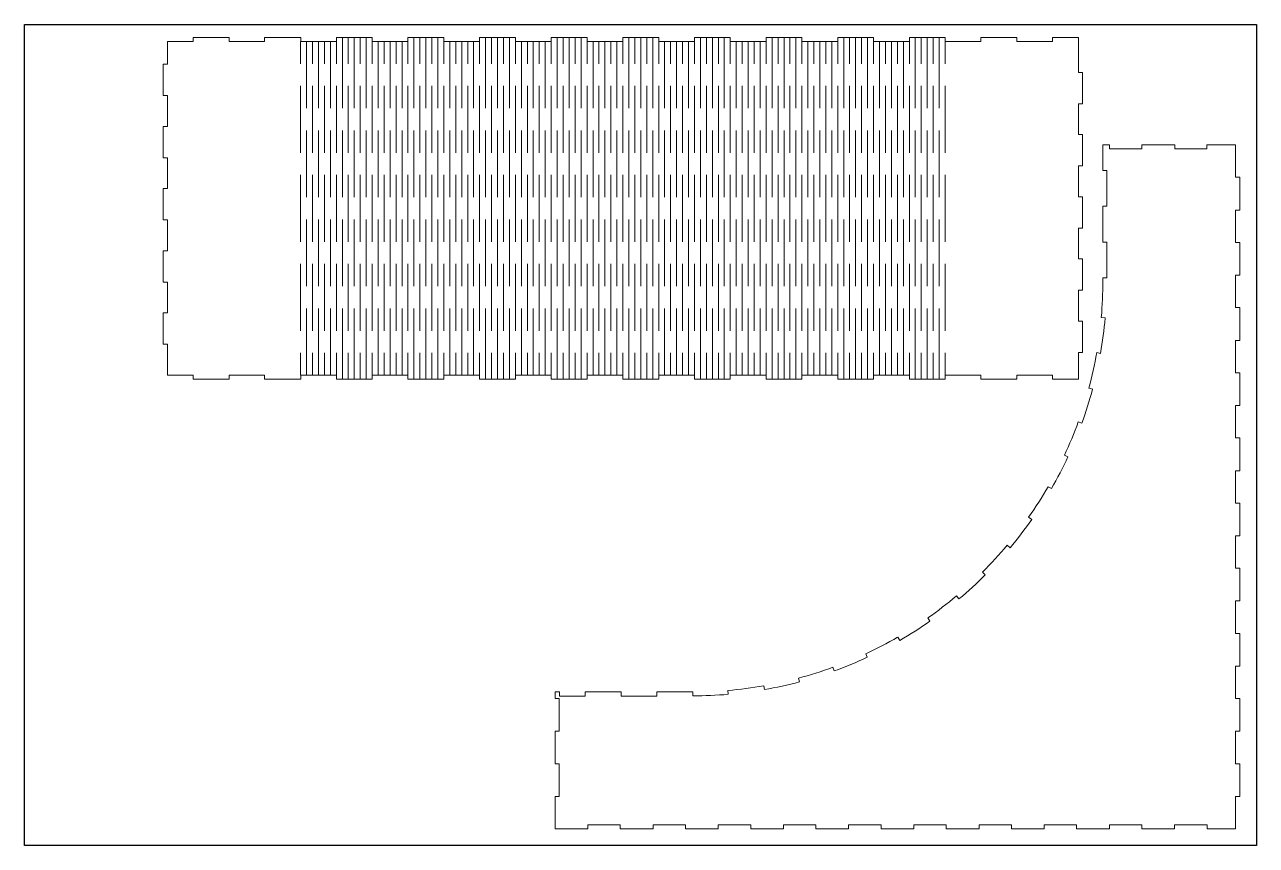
# Model space of a CAD drawing. Header units: millimetres. Extents: x -828 to 5071, y 1205 to 5492.
# Drawn here: x -828 to 72, y 2109 to 2709 of the extents above; entities that cross this region are included whole.
import ezdxf

# ---------------------------------------------------------------- set-up
doc = ezdxf.new("R2010")
doc.units = ezdxf.units.MM
doc.layers.get('0').update_dxf_attribs({"true_color": 0xe7f0ff})
doc.layers.add('Layer 1', color=7, linetype='Continuous')

msp = doc.modelspace()

# ---------------------------------------------------------------- linework, layer by layer
at = {"color": 5}
for p, q in [((-828.28, 2708.73), (71.72, 2708.73)), ((-828.28, 2108.73), (-828.28, 2708.73)), ((71.72, 2708.73), (71.72, 2108.73)), ((71.72, 2108.73), (-828.28, 2108.73))]:
    msp.add_line(p, q, dxfattribs=at)
at = {"layer": 'Layer 1', "color": 5, "lineweight": 5}
for p, q in [((-705.24, 2696.43), (-724.01, 2696.43)), ((-724.01, 2696.43), (-724.01, 2679.78)), ((-678.93, 2699.43), (-705.24, 2699.43)), ((-705.24, 2699.43), (-705.24, 2696.43)), ((-678.93, 2696.43), (-678.93, 2699.43)), ((-652.91, 2696.43), (-678.93, 2696.43)), ((-626.59, 2699.43), (-652.91, 2699.43)), ((-652.91, 2699.43), (-652.91, 2696.43)), ((-626.67, 2680.16), (-626.67, 2696.43)), ((-626.67, 2696.43), (-600.5, 2696.43)), ((-626.59, 2699.43), (-626.59, 2696.43)), ((-622.31, 2680.16), (-622.31, 2696.43)), ((-617.95, 2680.16), (-617.95, 2696.43)), ((-613.58, 2680.16), (-613.58, 2696.43)), ((-609.22, 2680.16), (-609.22, 2696.43)), ((-604.86, 2680.16), (-604.86, 2696.43)), ((-600.5, 2680.16), (-600.5, 2699.43)), ((-600.5, 2696.43), (-600.5, 2699.43)), ((-600.5, 2699.43), (-574.33, 2699.43)), ((-596.14, 2680.16), (-596.14, 2699.43)), ((-591.78, 2680.16), (-591.78, 2699.43)), ((-587.42, 2680.16), (-587.42, 2699.43)), ((-583.06, 2680.16), (-583.06, 2699.43)), ((-578.7, 2680.16), (-578.7, 2699.43)), ((-574.34, 2680.16), (-574.34, 2699.43)), ((-574.33, 2699.43), (-574.33, 2696.43)), ((-574.33, 2696.43), (-548.17, 2696.43)), ((-569.97, 2680.16), (-569.97, 2696.43)), ((-565.61, 2680.16), (-565.61, 2696.43)), ((-561.25, 2680.16), (-561.25, 2696.43)), ((-556.89, 2680.16), (-556.89, 2696.43)), ((-552.53, 2680.16), (-552.53, 2696.43)), ((-548.17, 2680.16), (-548.17, 2699.43)), ((-548.17, 2696.43), (-548.17, 2699.43)), ((-548.17, 2699.43), (-522, 2699.43)), ((-543.81, 2680.16), (-543.81, 2699.43)), ((-539.45, 2680.16), (-539.45, 2699.43)), ((-535.09, 2680.16), (-535.09, 2699.43)), ((-530.72, 2680.16), (-530.72, 2699.43)), ((-526.36, 2680.16), (-526.36, 2699.43)), ((-522, 2680.16), (-522, 2699.43)), ((-522, 2699.43), (-522, 2696.43)), ((-522, 2696.43), (-495.83, 2696.43)), ((-517.64, 2680.16), (-517.64, 2696.43)), ((-513.28, 2680.16), (-513.28, 2696.43)), ((-508.92, 2680.16), (-508.92, 2696.43)), ((-504.56, 2680.16), (-504.56, 2696.43)), ((-500.2, 2680.16), (-500.2, 2696.43)), ((-495.84, 2680.16), (-495.84, 2699.43)), ((-495.83, 2696.43), (-495.83, 2699.43)), ((-495.83, 2699.43), (-469.67, 2699.43)), ((-491.48, 2680.16), (-491.48, 2699.43)), ((-487.11, 2680.16), (-487.11, 2699.43)), ((-482.75, 2680.16), (-482.75, 2699.43)), ((-478.39, 2680.16), (-478.39, 2699.43)), ((-474.03, 2680.16), (-474.03, 2699.43)), ((-469.67, 2680.16), (-469.67, 2699.43)), ((-469.67, 2699.43), (-469.67, 2696.43)), ((-469.67, 2696.43), (-443.5, 2696.43)), ((-465.31, 2680.16), (-465.31, 2696.43)), ((-460.95, 2680.16), (-460.95, 2696.43)), ((-456.59, 2680.16), (-456.59, 2696.43)), ((-452.23, 2680.16), (-452.23, 2696.43)), ((-447.86, 2680.16), (-447.86, 2696.43)), ((-443.5, 2680.16), (-443.5, 2699.43)), ((-443.5, 2696.43), (-443.5, 2699.43)), ((-443.5, 2699.43), (-417.33, 2699.43)), ((-439.14, 2680.16), (-439.14, 2699.43)), ((-434.78, 2680.16), (-434.78, 2699.43)), ((-430.42, 2680.16), (-430.42, 2699.43)), ((-426.06, 2680.16), (-426.06, 2699.43)), ((-421.7, 2680.16), (-421.7, 2699.43)), ((-417.34, 2680.16), (-417.34, 2699.43)), ((-417.33, 2699.43), (-417.33, 2696.43)), ((-417.33, 2696.43), (-391.17, 2696.43)), ((-412.98, 2680.16), (-412.98, 2696.43)), ((-408.62, 2680.16), (-408.62, 2696.43)), ((-404.25, 2680.16), (-404.25, 2696.43)), ((-399.89, 2680.16), (-399.89, 2696.43)), ((-395.53, 2680.16), (-395.53, 2696.43)), ((-391.17, 2680.16), (-391.17, 2699.43)), ((-391.17, 2696.43), (-391.17, 2699.43)), ((-391.17, 2699.43), (-365, 2699.43)), ((-386.81, 2680.16), (-386.81, 2699.43)), ((-382.45, 2680.16), (-382.45, 2699.43)), ((-378.09, 2680.16), (-378.09, 2699.43)), ((-373.73, 2680.16), (-373.73, 2699.43)), ((-369.37, 2680.16), (-369.37, 2699.43)), ((-365, 2680.16), (-365, 2699.43)), ((-365, 2699.43), (-365, 2696.43)), ((-365, 2696.43), (-338.83, 2696.43)), ((-360.64, 2680.16), (-360.64, 2696.43)), ((-356.28, 2680.16), (-356.28, 2696.43)), ((-351.92, 2680.16), (-351.92, 2696.43)), ((-347.56, 2680.16), (-347.56, 2696.43)), ((-343.2, 2680.16), (-343.2, 2696.43)), ((-338.84, 2680.16), (-338.84, 2699.43)), ((-338.83, 2696.43), (-338.83, 2699.43)), ((-338.83, 2699.43), (-312.67, 2699.43)), ((-334.48, 2680.16), (-334.48, 2699.43)), ((-330.12, 2680.16), (-330.12, 2699.43)), ((-325.76, 2680.16), (-325.76, 2699.43)), ((-321.39, 2680.16), (-321.39, 2699.43)), ((-317.03, 2680.16), (-317.03, 2699.43)), ((-312.67, 2680.16), (-312.67, 2699.43)), ((-312.67, 2699.43), (-312.67, 2696.43)), ((-312.67, 2696.43), (-286.5, 2696.43)), ((-308.31, 2680.16), (-308.31, 2696.43)), ((-303.95, 2680.16), (-303.95, 2696.43)), ((-299.59, 2680.16), (-299.59, 2696.43)), ((-295.23, 2680.16), (-295.23, 2696.43)), ((-290.87, 2680.16), (-290.87, 2696.43)), ((-286.51, 2680.16), (-286.51, 2699.43)), ((-286.5, 2696.43), (-286.5, 2699.43)), ((-286.5, 2699.43), (-260.33, 2699.43)), ((-282.14, 2680.16), (-282.14, 2699.43)), ((-277.78, 2680.16), (-277.78, 2699.43)), ((-273.42, 2680.16), (-273.42, 2699.43)), ((-269.06, 2680.16), (-269.06, 2699.43)), ((-264.7, 2680.16), (-264.7, 2699.43)), ((-260.34, 2680.16), (-260.34, 2699.43)), ((-260.33, 2699.43), (-260.33, 2696.43)), ((-260.33, 2696.43), (-234.17, 2696.43)), ((-255.98, 2680.16), (-255.98, 2696.43)), ((-251.62, 2680.16), (-251.62, 2696.43)), ((-247.26, 2680.16), (-247.26, 2696.43)), ((-242.9, 2680.16), (-242.9, 2696.43)), ((-238.53, 2680.16), (-238.53, 2696.43)), ((-234.17, 2680.16), (-234.17, 2699.43)), ((-234.17, 2696.43), (-234.17, 2699.43)), ((-234.17, 2699.43), (-208, 2699.43)), ((-229.81, 2680.16), (-229.81, 2699.43)), ((-225.45, 2680.16), (-225.45, 2699.43)), ((-221.09, 2680.16), (-221.09, 2699.43)), ((-216.73, 2680.16), (-216.73, 2699.43)), ((-212.37, 2680.16), (-212.37, 2699.43)), ((-208.01, 2680.16), (-208.01, 2699.43)), ((-208, 2699.43), (-208, 2696.43)), ((-208, 2696.43), (-181.83, 2696.43)), ((-203.65, 2680.16), (-203.65, 2696.43)), ((-199.28, 2680.16), (-199.28, 2696.43)), ((-194.92, 2680.16), (-194.92, 2696.43)), ((-190.56, 2680.16), (-190.56, 2696.43)), ((-186.2, 2680.16), (-186.2, 2696.43)), ((-181.84, 2680.16), (-181.84, 2699.43)), ((-181.83, 2696.43), (-181.83, 2699.43)), ((-181.83, 2699.43), (-155.67, 2699.43)), ((-177.48, 2680.16), (-177.48, 2699.43)), ((-173.12, 2680.16), (-173.12, 2699.43)), ((-168.76, 2680.16), (-168.76, 2699.43)), ((-164.4, 2680.16), (-164.4, 2699.43)), ((-160.04, 2680.16), (-160.04, 2699.43)), ((-155.67, 2680.16), (-155.67, 2699.43)), ((-155.67, 2699.43), (-155.67, 2696.43)), ((-155.67, 2680.16), (-155.67, 2699.43)), ((-155.67, 2696.43), (-129.58, 2696.43)), ((-155.6, 2680.16), (-155.6, 2699.43)), ((-129.58, 2699.43), (-103.33, 2699.43)), ((-103.26, 2699.43), (-129.58, 2699.43)), ((-129.58, 2696.43), (-129.58, 2699.43)), ((-103.26, 2699.43), (-103.26, 2696.43)), ((-103.26, 2696.43), (-77.24, 2696.43)), ((-58.33, 2699.43), (-77.24, 2699.43)), ((-77.24, 2696.43), (-77.24, 2699.43)), ((-58.33, 2673.78), (-58.33, 2699.43)), ((-58.33, 2699.43), (-58.33, 2699.43)), ((-58.33, 2699.43), (-58.33, 2699.43)), ((-727.01, 2679.78), (-727.01, 2656.9)), ((-724.01, 2679.78), (-727.01, 2679.78)), ((-622.31, 2647.63), (-622.31, 2680.16)), ((-613.58, 2647.63), (-613.58, 2680.16)), ((-604.86, 2647.63), (-604.86, 2680.16)), ((-596.14, 2647.63), (-596.14, 2680.16)), ((-587.42, 2647.63), (-587.42, 2680.16)), ((-578.7, 2647.63), (-578.7, 2680.16)), ((-569.97, 2647.63), (-569.97, 2680.16)), ((-561.25, 2647.63), (-561.25, 2680.16)), ((-552.53, 2647.63), (-552.53, 2680.16)), ((-543.81, 2647.63), (-543.81, 2680.16)), ((-535.09, 2647.63), (-535.09, 2680.16)), ((-526.36, 2647.63), (-526.36, 2680.16)), ((-517.64, 2647.63), (-517.64, 2680.16)), ((-508.92, 2647.63), (-508.92, 2680.16)), ((-500.2, 2647.63), (-500.2, 2680.16)), ((-491.48, 2647.63), (-491.48, 2680.16)), ((-482.75, 2647.63), (-482.75, 2680.16)), ((-474.03, 2647.63), (-474.03, 2680.16)), ((-465.31, 2647.63), (-465.31, 2680.16)), ((-456.59, 2647.63), (-456.59, 2680.16)), ((-447.86, 2647.63), (-447.86, 2680.16)), ((-439.14, 2647.63), (-439.14, 2680.16)), ((-430.42, 2647.63), (-430.42, 2680.16)), ((-421.7, 2647.63), (-421.7, 2680.16)), ((-412.98, 2647.63), (-412.98, 2680.16)), ((-404.25, 2647.63), (-404.25, 2680.16)), ((-395.53, 2647.63), (-395.53, 2680.16)), ((-386.81, 2647.63), (-386.81, 2680.16)), ((-378.09, 2647.63), (-378.09, 2680.16)), ((-369.37, 2647.63), (-369.37, 2680.16)), ((-360.64, 2647.63), (-360.64, 2680.16)), ((-351.92, 2647.63), (-351.92, 2680.16)), ((-343.2, 2647.63), (-343.2, 2680.16)), ((-334.48, 2647.63), (-334.48, 2680.16)), ((-325.76, 2647.63), (-325.76, 2680.16)), ((-317.03, 2647.63), (-317.03, 2680.16)), ((-308.31, 2647.63), (-308.31, 2680.16)), ((-299.59, 2647.63), (-299.59, 2680.16)), ((-290.87, 2647.63), (-290.87, 2680.16)), ((-282.14, 2647.63), (-282.14, 2680.16)), ((-273.42, 2647.63), (-273.42, 2680.16)), ((-264.7, 2647.63), (-264.7, 2680.16)), ((-255.98, 2647.63), (-255.98, 2680.16)), ((-247.26, 2647.63), (-247.26, 2680.16)), ((-238.53, 2647.63), (-238.53, 2680.16)), ((-229.81, 2647.63), (-229.81, 2680.16)), ((-221.09, 2647.63), (-221.09, 2680.16)), ((-212.37, 2647.63), (-212.37, 2680.16)), ((-203.65, 2647.63), (-203.65, 2680.16)), ((-194.92, 2647.63), (-194.92, 2680.16)), ((-186.2, 2647.63), (-186.2, 2680.16)), ((-177.48, 2647.63), (-177.48, 2680.16)), ((-168.76, 2647.63), (-168.76, 2680.16)), ((-160.04, 2647.63), (-160.04, 2680.16)), ((-55.33, 2673.78), (-58.33, 2673.78)), ((-55.33, 2650.9), (-55.33, 2673.78)), ((-727.01, 2656.9), (-724.01, 2656.9)), ((-724.01, 2656.9), (-724.01, 2634.32)), ((-626.67, 2647.63), (-626.67, 2663.9)), ((-617.95, 2647.63), (-617.95, 2663.9)), ((-609.22, 2647.63), (-609.22, 2663.9)), ((-600.5, 2647.63), (-600.5, 2663.9)), ((-591.78, 2647.63), (-591.78, 2663.9)), ((-583.06, 2647.63), (-583.06, 2663.9)), ((-574.34, 2647.63), (-574.34, 2663.9)), ((-565.61, 2647.63), (-565.61, 2663.9)), ((-556.89, 2647.63), (-556.89, 2663.9)), ((-548.17, 2647.63), (-548.17, 2663.9)), ((-539.45, 2647.63), (-539.45, 2663.9)), ((-530.72, 2647.63), (-530.72, 2663.9)), ((-522, 2647.63), (-522, 2663.9)), ((-513.28, 2647.63), (-513.28, 2663.9)), ((-504.56, 2647.63), (-504.56, 2663.9)), ((-495.84, 2647.63), (-495.84, 2663.9)), ((-487.11, 2647.63), (-487.11, 2663.9)), ((-478.39, 2647.63), (-478.39, 2663.9)), ((-469.67, 2647.63), (-469.67, 2663.9)), ((-460.95, 2647.63), (-460.95, 2663.9)), ((-452.23, 2647.63), (-452.23, 2663.9)), ((-443.5, 2647.63), (-443.5, 2663.9)), ((-434.78, 2647.63), (-434.78, 2663.9)), ((-426.06, 2647.63), (-426.06, 2663.9)), ((-417.34, 2647.63), (-417.34, 2663.9)), ((-408.62, 2647.63), (-408.62, 2663.9)), ((-399.89, 2647.63), (-399.89, 2663.9)), ((-391.17, 2647.63), (-391.17, 2663.9)), ((-382.45, 2647.63), (-382.45, 2663.9)), ((-373.73, 2647.63), (-373.73, 2663.9)), ((-365, 2647.63), (-365, 2663.9)), ((-356.28, 2647.63), (-356.28, 2663.9)), ((-347.56, 2647.63), (-347.56, 2663.9)), ((-338.84, 2647.63), (-338.84, 2663.9)), ((-330.12, 2647.63), (-330.12, 2663.9)), ((-321.39, 2647.63), (-321.39, 2663.9)), ((-312.67, 2647.63), (-312.67, 2663.9)), ((-303.95, 2647.63), (-303.95, 2663.9)), ((-295.23, 2647.63), (-295.23, 2663.9)), ((-286.51, 2647.63), (-286.51, 2663.9)), ((-277.78, 2647.63), (-277.78, 2663.9)), ((-269.06, 2647.63), (-269.06, 2663.9)), ((-260.34, 2647.63), (-260.34, 2663.9)), ((-251.62, 2647.63), (-251.62, 2663.9)), ((-242.9, 2647.63), (-242.9, 2663.9)), ((-234.17, 2647.63), (-234.17, 2663.9)), ((-225.45, 2647.63), (-225.45, 2663.9)), ((-216.73, 2647.63), (-216.73, 2663.9)), ((-208.01, 2647.63), (-208.01, 2663.9)), ((-199.28, 2647.63), (-199.28, 2663.9)), ((-190.56, 2647.63), (-190.56, 2663.9)), ((-181.84, 2647.63), (-181.84, 2663.9)), ((-173.12, 2647.63), (-173.12, 2663.9)), ((-164.4, 2647.63), (-164.4, 2663.9)), ((-155.67, 2647.63), (-155.67, 2663.9)), ((-155.67, 2647.63), (-155.67, 2663.9)), ((-626.67, 2615.1), (-626.67, 2647.63)), ((-617.95, 2615.1), (-617.95, 2647.63)), ((-609.22, 2615.1), (-609.22, 2647.63)), ((-600.5, 2615.1), (-600.5, 2647.63)), ((-591.78, 2615.1), (-591.78, 2647.63)), ((-583.06, 2615.1), (-583.06, 2647.63)), ((-574.34, 2615.1), (-574.34, 2647.63)), ((-565.61, 2615.1), (-565.61, 2647.63)), ((-556.89, 2615.1), (-556.89, 2647.63)), ((-548.17, 2615.1), (-548.17, 2647.63)), ((-539.45, 2615.1), (-539.45, 2647.63)), ((-530.72, 2615.1), (-530.72, 2647.63)), ((-522, 2615.1), (-522, 2647.63)), ((-513.28, 2615.1), (-513.28, 2647.63)), ((-504.56, 2615.1), (-504.56, 2647.63)), ((-495.84, 2615.1), (-495.84, 2647.63)), ((-487.11, 2615.1), (-487.11, 2647.63)), ((-478.39, 2615.1), (-478.39, 2647.63)), ((-469.67, 2615.1), (-469.67, 2647.63)), ((-460.95, 2615.1), (-460.95, 2647.63)), ((-452.23, 2615.1), (-452.23, 2647.63)), ((-443.5, 2615.1), (-443.5, 2647.63)), ((-434.78, 2615.1), (-434.78, 2647.63)), ((-426.06, 2615.1), (-426.06, 2647.63)), ((-417.34, 2615.1), (-417.34, 2647.63)), ((-408.62, 2615.1), (-408.62, 2647.63)), ((-399.89, 2615.1), (-399.89, 2647.63)), ((-391.17, 2615.1), (-391.17, 2647.63)), ((-382.45, 2615.1), (-382.45, 2647.63)), ((-373.73, 2615.1), (-373.73, 2647.63)), ((-365, 2615.1), (-365, 2647.63)), ((-356.28, 2615.1), (-356.28, 2647.63)), ((-347.56, 2615.1), (-347.56, 2647.63)), ((-338.84, 2615.1), (-338.84, 2647.63)), ((-330.12, 2615.1), (-330.12, 2647.63)), ((-321.39, 2615.1), (-321.39, 2647.63)), ((-312.67, 2615.1), (-312.67, 2647.63)), ((-303.95, 2615.1), (-303.95, 2647.63)), ((-295.23, 2615.1), (-295.23, 2647.63)), ((-286.51, 2615.1), (-286.51, 2647.63)), ((-277.78, 2615.1), (-277.78, 2647.63)), ((-269.06, 2615.1), (-269.06, 2647.63)), ((-260.34, 2615.1), (-260.34, 2647.63)), ((-251.62, 2615.1), (-251.62, 2647.63)), ((-242.9, 2615.1), (-242.9, 2647.63)), ((-234.17, 2615.1), (-234.17, 2647.63)), ((-225.45, 2615.1), (-225.45, 2647.63)), ((-216.73, 2615.1), (-216.73, 2647.63)), ((-208.01, 2615.1), (-208.01, 2647.63)), ((-199.28, 2615.1), (-199.28, 2647.63)), ((-190.56, 2615.1), (-190.56, 2647.63)), ((-181.84, 2615.1), (-181.84, 2647.63)), ((-173.12, 2615.1), (-173.12, 2647.63)), ((-164.4, 2615.1), (-164.4, 2647.63)), ((-155.67, 2615.1), (-155.67, 2647.63)), ((-58.33, 2628.32), (-58.33, 2650.9)), ((-58.33, 2650.9), (-55.33, 2650.9)), ((-727.01, 2634.32), (-727.01, 2611.45)), ((-724.01, 2634.32), (-727.01, 2634.32)), ((-622.31, 2615.1), (-622.31, 2631.36)), ((-613.58, 2615.1), (-613.58, 2631.36)), ((-604.86, 2615.1), (-604.86, 2631.36)), ((-596.14, 2615.1), (-596.14, 2631.36)), ((-587.42, 2615.1), (-587.42, 2631.36)), ((-578.7, 2615.1), (-578.7, 2631.36)), ((-569.97, 2615.1), (-569.97, 2631.36)), ((-561.25, 2615.1), (-561.25, 2631.36)), ((-552.53, 2615.1), (-552.53, 2631.36)), ((-543.81, 2615.1), (-543.81, 2631.36)), ((-535.09, 2615.1), (-535.09, 2631.36)), ((-526.36, 2615.1), (-526.36, 2631.36)), ((-517.64, 2615.1), (-517.64, 2631.36)), ((-508.92, 2615.1), (-508.92, 2631.36)), ((-500.2, 2615.1), (-500.2, 2631.36)), ((-491.48, 2615.1), (-491.48, 2631.36)), ((-482.75, 2615.1), (-482.75, 2631.36)), ((-474.03, 2615.1), (-474.03, 2631.36)), ((-465.31, 2615.1), (-465.31, 2631.36)), ((-456.59, 2615.1), (-456.59, 2631.36)), ((-447.86, 2615.1), (-447.86, 2631.36)), ((-439.14, 2615.1), (-439.14, 2631.36)), ((-430.42, 2615.1), (-430.42, 2631.36)), ((-421.7, 2615.1), (-421.7, 2631.36)), ((-412.98, 2615.1), (-412.98, 2631.36)), ((-404.25, 2615.1), (-404.25, 2631.36)), ((-395.53, 2615.1), (-395.53, 2631.36)), ((-386.81, 2615.1), (-386.81, 2631.36)), ((-378.09, 2615.1), (-378.09, 2631.36)), ((-369.37, 2615.1), (-369.37, 2631.36)), ((-360.64, 2615.1), (-360.64, 2631.36)), ((-351.92, 2615.1), (-351.92, 2631.36)), ((-343.2, 2615.1), (-343.2, 2631.36)), ((-334.48, 2615.1), (-334.48, 2631.36)), ((-325.76, 2615.1), (-325.76, 2631.36)), ((-317.03, 2615.1), (-317.03, 2631.36)), ((-308.31, 2615.1), (-308.31, 2631.36)), ((-299.59, 2615.1), (-299.59, 2631.36)), ((-290.87, 2615.1), (-290.87, 2631.36)), ((-282.14, 2615.1), (-282.14, 2631.36)), ((-273.42, 2615.1), (-273.42, 2631.36)), ((-264.7, 2615.1), (-264.7, 2631.36)), ((-255.98, 2615.1), (-255.98, 2631.36)), ((-247.26, 2615.1), (-247.26, 2631.36)), ((-238.53, 2615.1), (-238.53, 2631.36)), ((-229.81, 2615.1), (-229.81, 2631.36)), ((-221.09, 2615.1), (-221.09, 2631.36)), ((-212.37, 2615.1), (-212.37, 2631.36)), ((-203.65, 2615.1), (-203.65, 2631.36)), ((-194.92, 2615.1), (-194.92, 2631.36)), ((-186.2, 2615.1), (-186.2, 2631.36)), ((-177.48, 2615.1), (-177.48, 2631.36)), ((-168.76, 2615.1), (-168.76, 2631.36)), ((-160.04, 2615.1), (-160.04, 2631.36)), ((-155.67, 2615.1), (-155.67, 2631.36)), ((-55.33, 2628.32), (-58.33, 2628.32)), ((-55.33, 2605.45), (-55.33, 2628.32)), ((-40.46, 2601.98), (-40.46, 2620.89)), ((-35.57, 2620.89), (-40.46, 2620.89)), ((-40.46, 2620.89), (-40.46, 2620.89)), ((-40.46, 2620.89), (-40.46, 2620.89)), ((-35.57, 2617.89), (-35.57, 2620.89)), ((12.06, 2620.89), (-12.06, 2620.89)), ((-12.06, 2620.89), (-12.06, 2617.89)), ((12.06, 2617.89), (12.06, 2620.89)), ((56.54, 2620.89), (35.58, 2620.89)), ((35.58, 2620.89), (35.58, 2617.89)), ((56.54, 2597.15), (56.54, 2620.89)), ((-727.01, 2611.45), (-724.01, 2611.45)), ((-724.01, 2611.45), (-724.01, 2588.87)), ((-622.31, 2582.56), (-622.31, 2615.1)), ((-613.58, 2582.56), (-613.58, 2615.1)), ((-604.86, 2582.56), (-604.86, 2615.1)), ((-596.14, 2582.56), (-596.14, 2615.1)), ((-587.42, 2582.56), (-587.42, 2615.1)), ((-578.7, 2582.56), (-578.7, 2615.1)), ((-569.97, 2582.56), (-569.97, 2615.1)), ((-561.25, 2582.56), (-561.25, 2615.1)), ((-552.53, 2582.56), (-552.53, 2615.1)), ((-543.81, 2582.56), (-543.81, 2615.1)), ((-535.09, 2582.56), (-535.09, 2615.1)), ((-526.36, 2582.56), (-526.36, 2615.1)), ((-517.64, 2582.56), (-517.64, 2615.1)), ((-508.92, 2582.56), (-508.92, 2615.1)), ((-500.2, 2582.56), (-500.2, 2615.1)), ((-491.48, 2582.56), (-491.48, 2615.1)), ((-482.75, 2582.56), (-482.75, 2615.1)), ((-474.03, 2582.56), (-474.03, 2615.1)), ((-465.31, 2582.56), (-465.31, 2615.1)), ((-456.59, 2582.56), (-456.59, 2615.1)), ((-447.86, 2582.56), (-447.86, 2615.1)), ((-439.14, 2582.56), (-439.14, 2615.1)), ((-430.42, 2582.56), (-430.42, 2615.1)), ((-421.7, 2582.56), (-421.7, 2615.1)), ((-412.98, 2582.56), (-412.98, 2615.1)), ((-404.25, 2582.56), (-404.25, 2615.1)), ((-395.53, 2582.56), (-395.53, 2615.1)), ((-386.81, 2582.56), (-386.81, 2615.1)), ((-378.09, 2582.56), (-378.09, 2615.1)), ((-369.37, 2582.56), (-369.37, 2615.1)), ((-360.64, 2582.56), (-360.64, 2615.1)), ((-351.92, 2582.56), (-351.92, 2615.1)), ((-343.2, 2582.56), (-343.2, 2615.1)), ((-334.48, 2582.56), (-334.48, 2615.1)), ((-325.76, 2582.56), (-325.76, 2615.1)), ((-317.03, 2582.56), (-317.03, 2615.1)), ((-308.31, 2582.56), (-308.31, 2615.1)), ((-299.59, 2582.56), (-299.59, 2615.1)), ((-290.87, 2582.56), (-290.87, 2615.1)), ((-282.14, 2582.56), (-282.14, 2615.1)), ((-273.42, 2582.56), (-273.42, 2615.1)), ((-264.7, 2582.56), (-264.7, 2615.1)), ((-255.98, 2582.56), (-255.98, 2615.1)), ((-247.26, 2582.56), (-247.26, 2615.1)), ((-238.53, 2582.56), (-238.53, 2615.1)), ((-229.81, 2582.56), (-229.81, 2615.1)), ((-221.09, 2582.56), (-221.09, 2615.1)), ((-212.37, 2582.56), (-212.37, 2615.1)), ((-203.65, 2582.56), (-203.65, 2615.1)), ((-194.92, 2582.56), (-194.92, 2615.1)), ((-186.2, 2582.56), (-186.2, 2615.1)), ((-177.48, 2582.56), (-177.48, 2615.1)), ((-168.76, 2582.56), (-168.76, 2615.1)), ((-160.04, 2582.56), (-160.04, 2615.1)), ((-12.06, 2617.89), (-35.57, 2617.89)), ((35.58, 2617.89), (12.06, 2617.89)), ((-58.33, 2582.87), (-58.33, 2605.45)), ((-58.33, 2605.45), (-55.33, 2605.45)), ((-37.46, 2601.98), (-40.46, 2601.98)), ((-37.46, 2575.96), (-37.46, 2601.98)), ((-626.67, 2582.56), (-626.67, 2598.83)), ((-617.95, 2582.56), (-617.95, 2598.83)), ((-609.22, 2582.56), (-609.22, 2598.83)), ((-600.5, 2582.56), (-600.5, 2598.83)), ((-591.78, 2582.56), (-591.78, 2598.83)), ((-583.06, 2582.56), (-583.06, 2598.83)), ((-574.34, 2582.56), (-574.34, 2598.83)), ((-565.61, 2582.56), (-565.61, 2598.83)), ((-556.89, 2582.56), (-556.89, 2598.83)), ((-548.17, 2582.56), (-548.17, 2598.83)), ((-539.45, 2582.56), (-539.45, 2598.83)), ((-530.72, 2582.56), (-530.72, 2598.83)), ((-522, 2582.56), (-522, 2598.83)), ((-513.28, 2582.56), (-513.28, 2598.83)), ((-504.56, 2582.56), (-504.56, 2598.83)), ((-495.84, 2582.56), (-495.84, 2598.83)), ((-487.11, 2582.56), (-487.11, 2598.83)), ((-478.39, 2582.56), (-478.39, 2598.83)), ((-469.67, 2582.56), (-469.67, 2598.83)), ((-460.95, 2582.56), (-460.95, 2598.83)), ((-452.23, 2582.56), (-452.23, 2598.83)), ((-443.5, 2582.56), (-443.5, 2598.83)), ((-434.78, 2582.56), (-434.78, 2598.83)), ((-426.06, 2582.56), (-426.06, 2598.83)), ((-417.34, 2582.56), (-417.34, 2598.83)), ((-408.62, 2582.56), (-408.62, 2598.83)), ((-399.89, 2582.56), (-399.89, 2598.83)), ((-391.17, 2582.56), (-391.17, 2598.83)), ((-382.45, 2582.56), (-382.45, 2598.83)), ((-373.73, 2582.56), (-373.73, 2598.83)), ((-365, 2582.56), (-365, 2598.83)), ((-356.28, 2582.56), (-356.28, 2598.83)), ((-347.56, 2582.56), (-347.56, 2598.83)), ((-338.84, 2582.56), (-338.84, 2598.83)), ((-330.12, 2582.56), (-330.12, 2598.83)), ((-321.39, 2582.56), (-321.39, 2598.83)), ((-312.67, 2582.56), (-312.67, 2598.83)), ((-303.95, 2582.56), (-303.95, 2598.83)), ((-295.23, 2582.56), (-295.23, 2598.83)), ((-286.51, 2582.56), (-286.51, 2598.83)), ((-277.78, 2582.56), (-277.78, 2598.83)), ((-269.06, 2582.56), (-269.06, 2598.83)), ((-260.34, 2582.56), (-260.34, 2598.83)), ((-251.62, 2582.56), (-251.62, 2598.83)), ((-242.9, 2582.56), (-242.9, 2598.83)), ((-234.17, 2582.56), (-234.17, 2598.83)), ((-225.45, 2582.56), (-225.45, 2598.83)), ((-216.73, 2582.56), (-216.73, 2598.83)), ((-208.01, 2582.56), (-208.01, 2598.83)), ((-199.28, 2582.56), (-199.28, 2598.83)), ((-190.56, 2582.56), (-190.56, 2598.83)), ((-181.84, 2582.56), (-181.84, 2598.83)), ((-173.12, 2582.56), (-173.12, 2598.83)), ((-164.4, 2582.56), (-164.4, 2598.83)), ((-155.67, 2582.56), (-155.67, 2598.83)), ((-155.67, 2582.56), (-155.67, 2598.83)), ((59.54, 2597.15), (56.54, 2597.15)), ((59.54, 2573.18), (59.54, 2597.15)), ((-727.01, 2588.87), (-727.01, 2565.99)), ((-724.01, 2588.87), (-727.01, 2588.87)), ((-626.67, 2550.03), (-626.67, 2582.56)), ((-617.95, 2550.03), (-617.95, 2582.56)), ((-609.22, 2550.03), (-609.22, 2582.56)), ((-600.5, 2550.03), (-600.5, 2582.56)), ((-591.78, 2550.03), (-591.78, 2582.56)), ((-583.06, 2550.03), (-583.06, 2582.56)), ((-574.34, 2550.03), (-574.34, 2582.56)), ((-565.61, 2550.03), (-565.61, 2582.56)), ((-556.89, 2550.03), (-556.89, 2582.56)), ((-548.17, 2550.03), (-548.17, 2582.56)), ((-539.45, 2550.03), (-539.45, 2582.56)), ((-530.72, 2550.03), (-530.72, 2582.56)), ((-522, 2550.03), (-522, 2582.56)), ((-513.28, 2550.03), (-513.28, 2582.56)), ((-504.56, 2550.03), (-504.56, 2582.56)), ((-495.84, 2550.03), (-495.84, 2582.56)), ((-487.11, 2550.03), (-487.11, 2582.56)), ((-478.39, 2550.03), (-478.39, 2582.56)), ((-469.67, 2550.03), (-469.67, 2582.56)), ((-460.95, 2550.03), (-460.95, 2582.56)), ((-452.23, 2550.03), (-452.23, 2582.56)), ((-443.5, 2550.03), (-443.5, 2582.56)), ((-434.78, 2550.03), (-434.78, 2582.56)), ((-426.06, 2550.03), (-426.06, 2582.56)), ((-417.34, 2550.03), (-417.34, 2582.56)), ((-408.62, 2550.03), (-408.62, 2582.56)), ((-399.89, 2550.03), (-399.89, 2582.56)), ((-391.17, 2550.03), (-391.17, 2582.56)), ((-382.45, 2550.03), (-382.45, 2582.56)), ((-373.73, 2550.03), (-373.73, 2582.56)), ((-365, 2550.03), (-365, 2582.56)), ((-356.28, 2550.03), (-356.28, 2582.56)), ((-347.56, 2550.03), (-347.56, 2582.56)), ((-338.84, 2550.03), (-338.84, 2582.56)), ((-330.12, 2550.03), (-330.12, 2582.56)), ((-321.39, 2550.03), (-321.39, 2582.56)), ((-312.67, 2550.03), (-312.67, 2582.56)), ((-303.95, 2550.03), (-303.95, 2582.56)), ((-295.23, 2550.03), (-295.23, 2582.56)), ((-286.51, 2550.03), (-286.51, 2582.56)), ((-277.78, 2550.03), (-277.78, 2582.56)), ((-269.06, 2550.03), (-269.06, 2582.56)), ((-260.34, 2550.03), (-260.34, 2582.56)), ((-251.62, 2550.03), (-251.62, 2582.56)), ((-242.9, 2550.03), (-242.9, 2582.56)), ((-234.17, 2550.03), (-234.17, 2582.56)), ((-225.45, 2550.03), (-225.45, 2582.56)), ((-216.73, 2550.03), (-216.73, 2582.56)), ((-208.01, 2550.03), (-208.01, 2582.56)), ((-199.28, 2550.03), (-199.28, 2582.56)), ((-190.56, 2550.03), (-190.56, 2582.56)), ((-181.84, 2550.03), (-181.84, 2582.56)), ((-173.12, 2550.03), (-173.12, 2582.56)), ((-164.4, 2550.03), (-164.4, 2582.56)), ((-155.67, 2550.03), (-155.67, 2582.56)), ((-55.33, 2582.87), (-58.33, 2582.87)), ((-55.33, 2559.99), (-55.33, 2582.87)), ((-40.46, 2549.65), (-40.46, 2575.96)), ((-40.46, 2575.96), (-37.46, 2575.96)), ((-727.01, 2565.99), (-724.01, 2565.99)), ((-724.01, 2565.99), (-724.01, 2543.41)), ((-622.31, 2550.03), (-622.31, 2566.3)), ((-613.58, 2550.03), (-613.58, 2566.3)), ((-604.86, 2550.03), (-604.86, 2566.3)), ((-596.14, 2550.03), (-596.14, 2566.3)), ((-587.42, 2550.03), (-587.42, 2566.3)), ((-578.7, 2550.03), (-578.7, 2566.3)), ((-569.97, 2550.03), (-569.97, 2566.3)), ((-561.25, 2550.03), (-561.25, 2566.3)), ((-552.53, 2550.03), (-552.53, 2566.3)), ((-543.81, 2550.03), (-543.81, 2566.3)), ((-535.09, 2550.03), (-535.09, 2566.3)), ((-526.36, 2550.03), (-526.36, 2566.3)), ((-517.64, 2550.03), (-517.64, 2566.3)), ((-508.92, 2550.03), (-508.92, 2566.3)), ((-500.2, 2550.03), (-500.2, 2566.3)), ((-491.48, 2550.03), (-491.48, 2566.3)), ((-482.75, 2550.03), (-482.75, 2566.3)), ((-474.03, 2550.03), (-474.03, 2566.3)), ((-465.31, 2550.03), (-465.31, 2566.3)), ((-456.59, 2550.03), (-456.59, 2566.3)), ((-447.86, 2550.03), (-447.86, 2566.3)), ((-439.14, 2550.03), (-439.14, 2566.3)), ((-430.42, 2550.03), (-430.42, 2566.3)), ((-421.7, 2550.03), (-421.7, 2566.3)), ((-412.98, 2550.03), (-412.98, 2566.3)), ((-404.25, 2550.03), (-404.25, 2566.3)), ((-395.53, 2550.03), (-395.53, 2566.3)), ((-386.81, 2550.03), (-386.81, 2566.3)), ((-378.09, 2550.03), (-378.09, 2566.3)), ((-369.37, 2550.03), (-369.37, 2566.3)), ((-360.64, 2550.03), (-360.64, 2566.3)), ((-351.92, 2550.03), (-351.92, 2566.3)), ((-343.2, 2550.03), (-343.2, 2566.3)), ((-334.48, 2550.03), (-334.48, 2566.3)), ((-325.76, 2550.03), (-325.76, 2566.3)), ((-317.03, 2550.03), (-317.03, 2566.3)), ((-308.31, 2550.03), (-308.31, 2566.3)), ((-299.59, 2550.03), (-299.59, 2566.3)), ((-290.87, 2550.03), (-290.87, 2566.3)), ((-282.14, 2550.03), (-282.14, 2566.3)), ((-273.42, 2550.03), (-273.42, 2566.3)), ((-264.7, 2550.03), (-264.7, 2566.3)), ((-255.98, 2550.03), (-255.98, 2566.3)), ((-247.26, 2550.03), (-247.26, 2566.3)), ((-238.53, 2550.03), (-238.53, 2566.3)), ((-229.81, 2550.03), (-229.81, 2566.3)), ((-221.09, 2550.03), (-221.09, 2566.3)), ((-212.37, 2550.03), (-212.37, 2566.3)), ((-203.65, 2550.03), (-203.65, 2566.3)), ((-194.92, 2550.03), (-194.92, 2566.3)), ((-186.2, 2550.03), (-186.2, 2566.3)), ((-177.48, 2550.03), (-177.48, 2566.3)), ((-168.76, 2550.03), (-168.76, 2566.3)), ((-160.04, 2550.03), (-160.04, 2566.3)), ((-155.67, 2550.03), (-155.67, 2566.3)), ((56.54, 2549.52), (56.54, 2573.18)), ((56.54, 2573.18), (59.54, 2573.18)), ((-58.33, 2537.41), (-58.33, 2559.99)), ((-58.33, 2559.99), (-55.33, 2559.99)), ((-622.31, 2517.5), (-622.31, 2550.03)), ((-613.58, 2517.5), (-613.58, 2550.03)), ((-604.86, 2517.5), (-604.86, 2550.03)), ((-596.14, 2517.5), (-596.14, 2550.03)), ((-587.42, 2517.5), (-587.42, 2550.03)), ((-578.7, 2517.5), (-578.7, 2550.03)), ((-569.97, 2517.5), (-569.97, 2550.03)), ((-561.25, 2517.5), (-561.25, 2550.03)), ((-552.53, 2517.5), (-552.53, 2550.03)), ((-543.81, 2517.5), (-543.81, 2550.03)), ((-535.09, 2517.5), (-535.09, 2550.03)), ((-526.36, 2517.5), (-526.36, 2550.03)), ((-517.64, 2517.5), (-517.64, 2550.03)), ((-508.92, 2517.5), (-508.92, 2550.03)), ((-500.2, 2517.5), (-500.2, 2550.03)), ((-491.48, 2517.5), (-491.48, 2550.03)), ((-482.75, 2517.5), (-482.75, 2550.03)), ((-474.03, 2517.5), (-474.03, 2550.03)), ((-465.31, 2517.5), (-465.31, 2550.03)), ((-456.59, 2517.5), (-456.59, 2550.03)), ((-447.86, 2517.5), (-447.86, 2550.03)), ((-439.14, 2517.5), (-439.14, 2550.03)), ((-430.42, 2517.5), (-430.42, 2550.03)), ((-421.7, 2517.5), (-421.7, 2550.03)), ((-412.98, 2517.5), (-412.98, 2550.03)), ((-404.25, 2517.5), (-404.25, 2550.03)), ((-395.53, 2517.5), (-395.53, 2550.03)), ((-386.81, 2517.5), (-386.81, 2550.03)), ((-378.09, 2517.5), (-378.09, 2550.03)), ((-369.37, 2517.5), (-369.37, 2550.03)), ((-360.64, 2517.5), (-360.64, 2550.03)), ((-351.92, 2517.5), (-351.92, 2550.03)), ((-343.2, 2517.5), (-343.2, 2550.03)), ((-334.48, 2517.5), (-334.48, 2550.03)), ((-325.76, 2517.5), (-325.76, 2550.03)), ((-317.03, 2517.5), (-317.03, 2550.03)), ((-308.31, 2517.5), (-308.31, 2550.03)), ((-299.59, 2517.5), (-299.59, 2550.03)), ((-290.87, 2517.5), (-290.87, 2550.03)), ((-282.14, 2517.5), (-282.14, 2550.03)), ((-273.42, 2517.5), (-273.42, 2550.03)), ((-264.7, 2517.5), (-264.7, 2550.03)), ((-255.98, 2517.5), (-255.98, 2550.03)), ((-247.26, 2517.5), (-247.26, 2550.03)), ((-238.53, 2517.5), (-238.53, 2550.03)), ((-229.81, 2517.5), (-229.81, 2550.03)), ((-221.09, 2517.5), (-221.09, 2550.03)), ((-212.37, 2517.5), (-212.37, 2550.03)), ((-203.65, 2517.5), (-203.65, 2550.03)), ((-194.92, 2517.5), (-194.92, 2550.03)), ((-186.2, 2517.5), (-186.2, 2550.03)), ((-177.48, 2517.5), (-177.48, 2550.03)), ((-168.76, 2517.5), (-168.76, 2550.03)), ((-160.04, 2517.5), (-160.04, 2550.03)), ((-37.46, 2549.65), (-40.46, 2549.65)), ((-37.46, 2523.55), (-37.46, 2549.65)), ((59.54, 2549.52), (56.54, 2549.52)), ((59.54, 2525.55), (59.54, 2549.52)), ((-727.01, 2543.41), (-727.01, 2520.54)), ((-724.01, 2543.41), (-727.01, 2543.41)), ((-626.67, 2517.5), (-626.67, 2533.76)), ((-617.95, 2517.5), (-617.95, 2533.76)), ((-609.22, 2517.5), (-609.22, 2533.76)), ((-600.5, 2517.5), (-600.5, 2533.76)), ((-591.78, 2517.5), (-591.78, 2533.76)), ((-583.06, 2517.5), (-583.06, 2533.76)), ((-574.34, 2517.5), (-574.34, 2533.76)), ((-565.61, 2517.5), (-565.61, 2533.76)), ((-556.89, 2517.5), (-556.89, 2533.76)), ((-548.17, 2517.5), (-548.17, 2533.76)), ((-539.45, 2517.5), (-539.45, 2533.76)), ((-530.72, 2517.5), (-530.72, 2533.76)), ((-522, 2517.5), (-522, 2533.76)), ((-513.28, 2517.5), (-513.28, 2533.76)), ((-504.56, 2517.5), (-504.56, 2533.76)), ((-495.84, 2517.5), (-495.84, 2533.76)), ((-487.11, 2517.5), (-487.11, 2533.76)), ((-478.39, 2517.5), (-478.39, 2533.76)), ((-469.67, 2517.5), (-469.67, 2533.76)), ((-460.95, 2517.5), (-460.95, 2533.76)), ((-452.23, 2517.5), (-452.23, 2533.76)), ((-443.5, 2517.5), (-443.5, 2533.76)), ((-434.78, 2517.5), (-434.78, 2533.76)), ((-426.06, 2517.5), (-426.06, 2533.76)), ((-417.34, 2517.5), (-417.34, 2533.76)), ((-408.62, 2517.5), (-408.62, 2533.76)), ((-399.89, 2517.5), (-399.89, 2533.76)), ((-391.17, 2517.5), (-391.17, 2533.76)), ((-382.45, 2517.5), (-382.45, 2533.76)), ((-373.73, 2517.5), (-373.73, 2533.76)), ((-365, 2517.5), (-365, 2533.76)), ((-356.28, 2517.5), (-356.28, 2533.76)), ((-347.56, 2517.5), (-347.56, 2533.76)), ((-338.84, 2517.5), (-338.84, 2533.76)), ((-330.12, 2517.5), (-330.12, 2533.76)), ((-321.39, 2517.5), (-321.39, 2533.76)), ((-312.67, 2517.5), (-312.67, 2533.76)), ((-303.95, 2517.5), (-303.95, 2533.76)), ((-295.23, 2517.5), (-295.23, 2533.76)), ((-286.51, 2517.5), (-286.51, 2533.76)), ((-277.78, 2517.5), (-277.78, 2533.76)), ((-269.06, 2517.5), (-269.06, 2533.76)), ((-260.34, 2517.5), (-260.34, 2533.76)), ((-251.62, 2517.5), (-251.62, 2533.76)), ((-242.9, 2517.5), (-242.9, 2533.76)), ((-234.17, 2517.5), (-234.17, 2533.76)), ((-225.45, 2517.5), (-225.45, 2533.76)), ((-216.73, 2517.5), (-216.73, 2533.76)), ((-208.01, 2517.5), (-208.01, 2533.76)), ((-199.28, 2517.5), (-199.28, 2533.76)), ((-190.56, 2517.5), (-190.56, 2533.76)), ((-181.84, 2517.5), (-181.84, 2533.76)), ((-173.12, 2517.5), (-173.12, 2533.76)), ((-164.4, 2517.5), (-164.4, 2533.76)), ((-155.67, 2517.5), (-155.67, 2533.76)), ((-155.67, 2517.5), (-155.67, 2533.76)), ((-55.33, 2537.41), (-58.33, 2537.41)), ((-55.33, 2514.54), (-55.33, 2537.41)), ((-727.01, 2520.54), (-724.01, 2520.54)), ((-724.01, 2520.54), (-724.01, 2497.96)), ((-40.46, 2521.34), (-40.46, 2523.55)), ((-40.46, 2523.55), (-37.46, 2523.55)), ((56.54, 2501.88), (56.54, 2525.55)), ((56.54, 2525.55), (59.54, 2525.55)), ((-626.67, 2484.96), (-626.67, 2517.5)), ((-617.95, 2484.96), (-617.95, 2517.5)), ((-609.22, 2484.96), (-609.22, 2517.5)), ((-600.5, 2484.96), (-600.5, 2517.5)), ((-591.78, 2484.96), (-591.78, 2517.5)), ((-583.06, 2484.96), (-583.06, 2517.5)), ((-574.34, 2484.96), (-574.34, 2517.5)), ((-565.61, 2484.96), (-565.61, 2517.5)), ((-556.89, 2484.96), (-556.89, 2517.5)), ((-548.17, 2484.96), (-548.17, 2517.5)), ((-539.45, 2484.96), (-539.45, 2517.5)), ((-530.72, 2484.96), (-530.72, 2517.5)), ((-522, 2484.96), (-522, 2517.5)), ((-513.28, 2484.96), (-513.28, 2517.5)), ((-504.56, 2484.96), (-504.56, 2517.5)), ((-495.84, 2484.96), (-495.84, 2517.5)), ((-487.11, 2484.96), (-487.11, 2517.5)), ((-478.39, 2484.96), (-478.39, 2517.5)), ((-469.67, 2484.96), (-469.67, 2517.5)), ((-460.95, 2484.96), (-460.95, 2517.5)), ((-452.23, 2484.96), (-452.23, 2517.5)), ((-443.5, 2484.96), (-443.5, 2517.5)), ((-434.78, 2484.96), (-434.78, 2517.5)), ((-426.06, 2484.96), (-426.06, 2517.5)), ((-417.34, 2484.96), (-417.34, 2517.5)), ((-408.62, 2484.96), (-408.62, 2517.5)), ((-399.89, 2484.96), (-399.89, 2517.5)), ((-391.17, 2484.96), (-391.17, 2517.5)), ((-382.45, 2484.96), (-382.45, 2517.5)), ((-373.73, 2484.96), (-373.73, 2517.5)), ((-365, 2484.96), (-365, 2517.5)), ((-356.28, 2484.96), (-356.28, 2517.5)), ((-347.56, 2484.96), (-347.56, 2517.5)), ((-338.84, 2484.96), (-338.84, 2517.5)), ((-330.12, 2484.96), (-330.12, 2517.5)), ((-321.39, 2484.96), (-321.39, 2517.5)), ((-312.67, 2484.96), (-312.67, 2517.5)), ((-303.95, 2484.96), (-303.95, 2517.5)), ((-295.23, 2484.96), (-295.23, 2517.5)), ((-286.51, 2484.96), (-286.51, 2517.5)), ((-277.78, 2484.96), (-277.78, 2517.5)), ((-269.06, 2484.96), (-269.06, 2517.5)), ((-260.34, 2484.96), (-260.34, 2517.5)), ((-251.62, 2484.96), (-251.62, 2517.5)), ((-242.9, 2484.96), (-242.9, 2517.5)), ((-234.17, 2484.96), (-234.17, 2517.5)), ((-225.45, 2484.96), (-225.45, 2517.5)), ((-216.73, 2484.96), (-216.73, 2517.5)), ((-208.01, 2484.96), (-208.01, 2517.5)), ((-199.28, 2484.96), (-199.28, 2517.5)), ((-190.56, 2484.96), (-190.56, 2517.5)), ((-181.84, 2484.96), (-181.84, 2517.5)), ((-173.12, 2484.96), (-173.12, 2517.5)), ((-164.4, 2484.96), (-164.4, 2517.5)), ((-155.67, 2484.96), (-155.67, 2517.5)), ((-58.33, 2491.96), (-58.33, 2514.54)), ((-58.33, 2514.54), (-55.33, 2514.54)), ((-724.01, 2497.96), (-727.01, 2497.96)), ((-727.01, 2475.08), (-727.01, 2497.96)), ((-622.31, 2452.43), (-622.31, 2501.23)), ((-613.58, 2452.43), (-613.58, 2501.23)), ((-604.86, 2452.43), (-604.86, 2501.23)), ((-596.14, 2449.43), (-596.14, 2501.23)), ((-587.42, 2449.43), (-587.42, 2501.23)), ((-578.7, 2449.43), (-578.7, 2501.23)), ((-569.97, 2452.43), (-569.97, 2501.23)), ((-561.25, 2452.43), (-561.25, 2501.23)), ((-552.53, 2452.43), (-552.53, 2501.23)), ((-543.81, 2449.43), (-543.81, 2501.23)), ((-535.09, 2449.43), (-535.09, 2501.23)), ((-526.36, 2449.43), (-526.36, 2501.23)), ((-517.64, 2452.43), (-517.64, 2501.23)), ((-508.92, 2452.43), (-508.92, 2501.23)), ((-500.2, 2452.43), (-500.2, 2501.23)), ((-491.48, 2449.43), (-491.48, 2501.23)), ((-482.75, 2449.43), (-482.75, 2501.23)), ((-474.03, 2449.43), (-474.03, 2501.23)), ((-465.31, 2452.43), (-465.31, 2501.23)), ((-456.59, 2452.43), (-456.59, 2501.23)), ((-447.86, 2452.43), (-447.86, 2501.23)), ((-439.14, 2449.43), (-439.14, 2501.23)), ((-430.42, 2449.43), (-430.42, 2501.23)), ((-421.7, 2449.43), (-421.7, 2501.23)), ((-412.98, 2452.43), (-412.98, 2501.23)), ((-404.25, 2452.43), (-404.25, 2501.23)), ((-395.53, 2452.43), (-395.53, 2501.23)), ((-386.81, 2449.43), (-386.81, 2501.23)), ((-378.09, 2449.43), (-378.09, 2501.23)), ((-369.37, 2449.43), (-369.37, 2501.23)), ((-360.64, 2452.43), (-360.64, 2501.23)), ((-351.92, 2452.43), (-351.92, 2501.23)), ((-343.2, 2452.43), (-343.2, 2501.23)), ((-334.48, 2449.43), (-334.48, 2501.23)), ((-325.76, 2449.43), (-325.76, 2501.23)), ((-317.03, 2449.43), (-317.03, 2501.23)), ((-308.31, 2452.43), (-308.31, 2501.23)), ((-299.59, 2452.43), (-299.59, 2501.23)), ((-290.87, 2452.43), (-290.87, 2501.23)), ((-282.14, 2449.43), (-282.14, 2501.23)), ((-273.42, 2449.43), (-273.42, 2501.23)), ((-264.7, 2449.43), (-264.7, 2501.23)), ((-255.98, 2452.43), (-255.98, 2501.23)), ((-247.26, 2452.43), (-247.26, 2501.23)), ((-238.53, 2452.43), (-238.53, 2501.23)), ((-229.81, 2449.43), (-229.81, 2501.23)), ((-221.09, 2449.43), (-221.09, 2501.23)), ((-212.37, 2449.43), (-212.37, 2501.23)), ((-203.65, 2452.43), (-203.65, 2501.23)), ((-194.92, 2452.43), (-194.92, 2501.23)), ((-186.2, 2452.43), (-186.2, 2501.23)), ((-177.48, 2449.43), (-177.48, 2501.23)), ((-168.76, 2449.43), (-168.76, 2501.23)), ((-160.04, 2449.43), (-160.04, 2501.23)), ((-155.67, 2484.96), (-155.67, 2501.23)), ((-38.74, 2494.34), (-41.58, 2494.59)), ((59.54, 2501.88), (56.54, 2501.88)), ((59.54, 2477.92), (59.54, 2501.88)), ((-55.33, 2491.96), (-58.33, 2491.96)), ((-55.33, 2469.08), (-55.33, 2491.96)), ((-727.01, 2475.08), (-724.01, 2475.08)), ((-724.01, 2475.08), (-724.01, 2452.43)), ((56.54, 2454.25), (56.54, 2477.92)), ((56.54, 2477.92), (59.54, 2477.92)), ((-626.67, 2452.43), (-626.67, 2468.7)), ((-617.95, 2452.43), (-617.95, 2468.7)), ((-609.22, 2452.43), (-609.22, 2468.7)), ((-600.5, 2449.43), (-600.5, 2468.7)), ((-591.78, 2449.43), (-591.78, 2468.7)), ((-583.06, 2449.43), (-583.06, 2468.7)), ((-574.34, 2449.43), (-574.34, 2468.7)), ((-565.61, 2452.43), (-565.61, 2468.7)), ((-556.89, 2452.43), (-556.89, 2468.7)), ((-548.17, 2449.43), (-548.17, 2468.7)), ((-539.45, 2449.43), (-539.45, 2468.7)), ((-530.72, 2449.43), (-530.72, 2468.7)), ((-522, 2449.43), (-522, 2468.7)), ((-513.28, 2452.43), (-513.28, 2468.7)), ((-504.56, 2452.43), (-504.56, 2468.7)), ((-495.84, 2449.43), (-495.84, 2468.7)), ((-487.11, 2449.43), (-487.11, 2468.7)), ((-478.39, 2449.43), (-478.39, 2468.7)), ((-469.67, 2449.43), (-469.67, 2468.7)), ((-460.95, 2452.43), (-460.95, 2468.7)), ((-452.23, 2452.43), (-452.23, 2468.7)), ((-443.5, 2449.43), (-443.5, 2468.7)), ((-434.78, 2449.43), (-434.78, 2468.7)), ((-426.06, 2449.43), (-426.06, 2468.7)), ((-417.34, 2449.43), (-417.34, 2468.7)), ((-408.62, 2452.43), (-408.62, 2468.7)), ((-399.89, 2452.43), (-399.89, 2468.7)), ((-391.17, 2449.43), (-391.17, 2468.7)), ((-382.45, 2449.43), (-382.45, 2468.7)), ((-373.73, 2449.43), (-373.73, 2468.7)), ((-365, 2449.43), (-365, 2468.7)), ((-356.28, 2452.43), (-356.28, 2468.7)), ((-347.56, 2452.43), (-347.56, 2468.7)), ((-338.84, 2449.43), (-338.84, 2468.7)), ((-330.12, 2449.43), (-330.12, 2468.7)), ((-321.39, 2449.43), (-321.39, 2468.7)), ((-312.67, 2449.43), (-312.67, 2468.7)), ((-303.95, 2452.43), (-303.95, 2468.7)), ((-295.23, 2452.43), (-295.23, 2468.7)), ((-286.51, 2449.43), (-286.51, 2468.7)), ((-277.78, 2449.43), (-277.78, 2468.7)), ((-269.06, 2449.43), (-269.06, 2468.7)), ((-260.34, 2449.43), (-260.34, 2468.7)), ((-251.62, 2452.43), (-251.62, 2468.7)), ((-242.9, 2452.43), (-242.9, 2468.7)), ((-234.17, 2449.43), (-234.17, 2468.7)), ((-225.45, 2449.43), (-225.45, 2468.7)), ((-216.73, 2449.43), (-216.73, 2468.7)), ((-208.01, 2449.43), (-208.01, 2468.7)), ((-199.28, 2452.43), (-199.28, 2468.7)), ((-190.56, 2452.43), (-190.56, 2468.7)), ((-181.84, 2449.43), (-181.84, 2468.7)), ((-173.12, 2449.43), (-173.12, 2468.7)), ((-164.4, 2449.43), (-164.4, 2468.7)), ((-155.67, 2449.43), (-155.67, 2468.7)), ((-155.67, 2449.43), (-155.67, 2468.7)), ((-58.33, 2449.43), (-58.33, 2469.08)), ((-58.33, 2469.08), (-55.33, 2469.08)), ((-44.94, 2468.93), (-42.13, 2468.43)), ((-705.24, 2452.43), (-724.01, 2452.43)), ((-724.01, 2452.43), (-724.01, 2452.43)), ((-724.01, 2452.43), (-724.01, 2452.43)), ((-705.24, 2449.43), (-705.24, 2452.43)), ((-678.93, 2449.43), (-705.24, 2449.43)), ((-705.24, 2449.43), (-678.93, 2449.43)), ((-652.91, 2452.43), (-678.93, 2452.43)), ((-678.93, 2452.43), (-678.93, 2449.43)), ((-652.91, 2449.43), (-652.91, 2452.43)), ((-626.67, 2449.43), (-652.91, 2449.43)), ((-652.91, 2449.43), (-626.59, 2449.43)), ((-626.67, 2449.43), (-626.67, 2449.43)), ((-626.67, 2449.43), (-626.67, 2449.43)), ((-626.59, 2449.43), (-626.59, 2452.43)), ((-626.59, 2452.43), (-600.5, 2452.43)), ((-600.5, 2452.43), (-600.5, 2449.43)), ((-600.5, 2449.43), (-574.33, 2449.43)), ((-574.33, 2449.43), (-574.33, 2452.43)), ((-574.33, 2452.43), (-548.17, 2452.43)), ((-548.17, 2452.43), (-548.17, 2449.43)), ((-548.17, 2449.43), (-522, 2449.43)), ((-522, 2449.43), (-522, 2452.43)), ((-522, 2452.43), (-495.83, 2452.43)), ((-495.83, 2452.43), (-495.83, 2449.43)), ((-495.83, 2449.43), (-469.67, 2449.43)), ((-469.67, 2449.43), (-469.67, 2452.43)), ((-469.67, 2452.43), (-443.5, 2452.43)), ((-443.5, 2452.43), (-443.5, 2449.43)), ((-443.5, 2449.43), (-417.33, 2449.43)), ((-417.33, 2449.43), (-417.33, 2452.43)), ((-417.33, 2452.43), (-391.17, 2452.43)), ((-391.17, 2452.43), (-391.17, 2449.43)), ((-391.17, 2449.43), (-365, 2449.43)), ((-365, 2449.43), (-365, 2452.43)), ((-365, 2452.43), (-338.83, 2452.43)), ((-338.83, 2452.43), (-338.83, 2449.43)), ((-338.83, 2449.43), (-312.67, 2449.43)), ((-312.67, 2449.43), (-312.67, 2452.43)), ((-312.67, 2452.43), (-286.5, 2452.43)), ((-286.5, 2452.43), (-286.5, 2449.43)), ((-286.5, 2449.43), (-260.33, 2449.43)), ((-260.33, 2449.43), (-260.33, 2452.43)), ((-260.33, 2452.43), (-234.17, 2452.43)), ((-234.17, 2452.43), (-234.17, 2449.43)), ((-234.17, 2449.43), (-208, 2449.43)), ((-208, 2449.43), (-208, 2452.43)), ((-208, 2452.43), (-181.83, 2452.43)), ((-181.83, 2452.43), (-181.83, 2449.43)), ((-181.83, 2449.43), (-155.67, 2449.43)), ((-155.67, 2449.43), (-155.67, 2452.43)), ((-155.67, 2452.43), (-129.58, 2452.43)), ((-155.67, 2452.43), (-155.67, 2449.43)), ((-129.58, 2452.43), (-129.58, 2449.43)), ((-129.58, 2449.43), (-103.26, 2449.43)), ((-103.26, 2452.43), (-77.24, 2452.43)), ((-103.26, 2449.43), (-103.26, 2452.43)), ((-77.24, 2452.43), (-77.24, 2449.43)), ((-77.24, 2449.43), (-58.33, 2449.43)), ((59.54, 2454.25), (56.54, 2454.25)), ((59.54, 2430.28), (59.54, 2454.25)), ((-47.89, 2442.33), (-50.65, 2443.07)), ((56.54, 2406.62), (56.54, 2430.28)), ((56.54, 2430.28), (59.54, 2430.28)), ((-58.41, 2418.38), (-55.73, 2417.41)), ((59.54, 2406.62), (56.54, 2406.62)), ((59.54, 2382.65), (59.54, 2406.62)), ((-65.95, 2392.71), (-68.53, 2393.91)), ((56.54, 2358.98), (56.54, 2382.65)), ((56.54, 2382.65), (59.54, 2382.65)), ((-80.47, 2370.95), (-78, 2369.53)), ((59.54, 2358.98), (56.54, 2358.98)), ((59.54, 2335.02), (59.54, 2358.98)), ((-92.36, 2346.98), (-94.69, 2348.61)), ((56.54, 2311.35), (56.54, 2335.02)), ((56.54, 2335.02), (59.54, 2335.02)), ((-110.44, 2328.08), (-108.26, 2326.25)), ((-126.32, 2306.54), (-128.33, 2308.56)), ((59.54, 2311.35), (56.54, 2311.35)), ((59.54, 2287.38), (59.54, 2311.35)), ((-147.41, 2291.07), (-145.58, 2288.89)), ((56.54, 2263.72), (56.54, 2287.38)), ((56.54, 2287.38), (59.54, 2287.38)), ((-166.79, 2272.62), (-168.42, 2274.96)), ((-190.25, 2261.06), (-188.83, 2258.59)), ((59.54, 2263.72), (56.54, 2263.72)), ((59.54, 2239.75), (59.54, 2263.72)), ((-212.54, 2246.26), (-213.75, 2248.84)), ((-237.66, 2238.95), (-236.69, 2236.27)), ((56.54, 2216.08), (56.54, 2239.75)), ((56.54, 2239.75), (59.54, 2239.75)), ((-288.19, 2225.43), (-287.7, 2222.62)), ((-262.19, 2228.25), (-262.92, 2231.01)), ((-440.61, 2220.89), (-440.61, 2216.08)), ((-437.38, 2220.89), (-440.61, 2220.89)), ((-440.61, 2216.08), (-437.61, 2216.08)), ((-437.61, 2216.08), (-437.61, 2192.12)), ((-437.38, 2220.89), (-437.38, 2217.89)), ((-437.38, 2217.89), (-418.69, 2217.89)), ((-418.69, 2217.89), (-418.69, 2220.89)), ((-418.69, 2220.89), (-392.38, 2220.89)), ((-392.38, 2220.89), (-392.38, 2217.89)), ((-392.38, 2217.89), (-366.36, 2217.89)), ((-366.36, 2217.89), (-366.36, 2220.89)), ((-366.36, 2220.89), (-339.97, 2220.89)), ((-339.97, 2220.89), (-339.97, 2218.04)), ((-314.2, 2219.15), (-314.45, 2221.99)), ((59.54, 2216.08), (56.54, 2216.08)), ((59.54, 2192.12), (59.54, 2216.08)), ((-437.61, 2192.12), (-440.61, 2192.12)), ((-440.61, 2192.12), (-440.61, 2168.45)), ((56.54, 2168.45), (56.54, 2192.12)), ((56.54, 2192.12), (59.54, 2192.12)), ((-440.61, 2168.45), (-437.61, 2168.45)), ((-437.61, 2168.45), (-437.61, 2144.48)), ((59.54, 2168.45), (56.54, 2168.45)), ((59.54, 2144.48), (59.54, 2168.45)), ((-437.61, 2144.48), (-440.61, 2144.48)), ((-440.61, 2144.48), (-440.61, 2120.74)), ((56.54, 2120.74), (56.54, 2144.48)), ((56.54, 2144.48), (59.54, 2144.48)), ((-440.61, 2120.74), (-416.71, 2120.74)), ((-416.71, 2120.74), (-416.71, 2123.74)), ((-416.71, 2123.74), (-393.05, 2123.74)), ((-393.05, 2123.74), (-393.05, 2120.74)), ((-393.05, 2120.74), (-369.08, 2120.74)), ((-369.08, 2120.74), (-369.08, 2123.74)), ((-369.08, 2123.74), (-345.41, 2123.74)), ((-345.41, 2123.74), (-345.41, 2120.74)), ((-345.41, 2120.74), (-321.45, 2120.74)), ((-321.45, 2120.74), (-321.45, 2123.74)), ((-321.45, 2123.74), (-297.78, 2123.74)), ((-297.78, 2123.74), (-297.78, 2120.74)), ((-297.78, 2120.74), (-273.81, 2120.74)), ((-273.81, 2120.74), (-273.81, 2123.74)), ((-273.81, 2123.74), (-250.15, 2123.74)), ((-250.15, 2123.74), (-250.15, 2120.74)), ((-250.15, 2120.74), (-226.18, 2120.74)), ((-226.18, 2120.74), (-226.18, 2123.74)), ((-226.18, 2123.74), (-202.51, 2123.74)), ((-202.51, 2123.74), (-202.51, 2120.74)), ((-202.51, 2120.74), (-178.55, 2120.74)), ((-178.55, 2120.74), (-178.55, 2123.74)), ((-178.55, 2123.74), (-154.88, 2123.74)), ((-154.88, 2123.74), (-154.88, 2120.74)), ((-154.88, 2120.74), (-130.91, 2120.74)), ((-130.91, 2120.74), (-130.91, 2123.74)), ((-130.91, 2123.74), (-107.25, 2123.74)), ((-107.25, 2123.74), (-107.25, 2120.74)), ((-107.25, 2120.74), (-83.28, 2120.74)), ((-83.28, 2120.74), (-83.28, 2123.74)), ((-83.28, 2123.74), (-59.61, 2123.74)), ((-59.61, 2123.74), (-59.61, 2120.74)), ((-59.61, 2120.74), (-35.65, 2120.74)), ((-35.65, 2120.74), (-35.65, 2123.74)), ((-35.65, 2123.74), (-11.98, 2123.74)), ((-11.98, 2123.74), (-11.98, 2120.74)), ((-11.98, 2120.74), (11.99, 2120.74)), ((11.99, 2120.74), (11.99, 2123.74)), ((11.99, 2123.74), (35.65, 2123.74)), ((35.65, 2123.74), (35.65, 2120.74)), ((35.65, 2120.74), (56.54, 2120.74))]:
    msp.add_line(p, q, dxfattribs=at)
for centre, radius, start, end in [((-336.74, 2520.42), 296.28, 354.99791, 0.1781), ((-340.12, 2520.55), 302.51, 350.07884, 355.02922), ((-340.12, 2520.55), 299.66, 345.01454, 350.07911), ((-340.12, 2520.55), 302.51, 340.06443, 345.01481), ((-340.12, 2520.55), 299.66, 335.00014, 340.0647), ((-340.12, 2520.55), 302.51, 330.05002, 335.00041), ((-340.12, 2520.55), 299.66, 324.98573, 330.05029), ((-340.12, 2520.55), 302.51, 320.03561, 324.986), ((-340.12, 2520.55), 299.66, 314.97132, 320.03588), ((-340.12, 2520.55), 302.51, 310.02121, 314.97159), ((-340.12, 2520.55), 299.66, 304.95691, 310.02148), ((-340.12, 2520.55), 302.51, 300.0068, 304.95718), ((-340.12, 2520.55), 299.66, 294.9425, 299.97839), ((-340.12, 2520.55), 302.51, 289.99239, 294.94277), ((-340.12, 2520.55), 299.66, 284.9281, 289.99266), ((-340.12, 2520.55), 299.66, 274.91369, 279.97825), ((-340.12, 2520.55), 302.51, 279.97798, 284.92837), ((-340.12, 2520.55), 302.51, 270.02841, 274.91396)]:
    msp.add_arc(centre, radius, start, end, dxfattribs=at)

doc.saveas('drawing.dxf')
